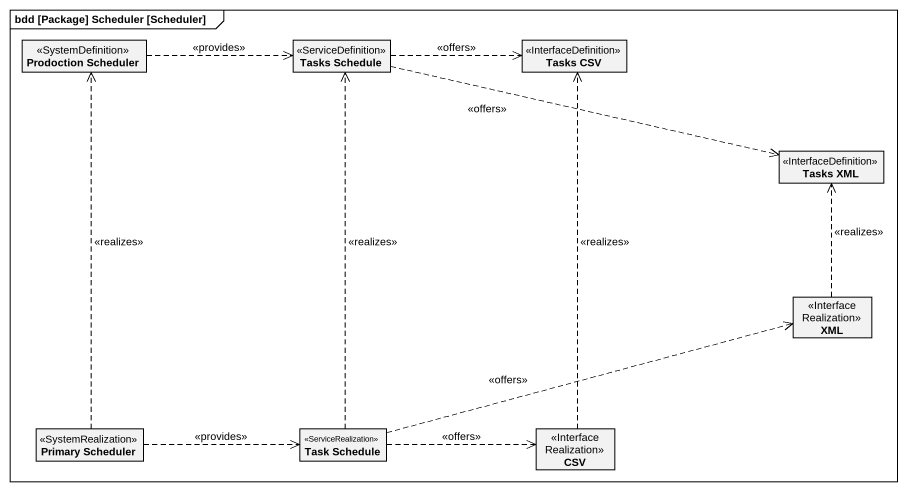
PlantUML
@startuml
mainframe bdd [Package] Scheduler [Scheduler]
hide circle
hide empty members
class "Prodoction Scheduler" as Prodoction_Scheduler <<SystemDefinition>>
class "Tasks Schedule" as Tasks_Schedule <<ServiceDefinition>>
class "Tasks CSV" as Tasks_CSV <<InterfaceDefinition>>
class "Tasks XML" as Tasks_XML <<InterfaceDefinition>>
class XML <<InterfaceRealization>>
class "Primary Scheduler" as Primary_Scheduler <<SystemRealization>>
class "Task Schedule" as Task_Schedule <<ServiceRealization>>
class CSV <<InterfaceRealization>>
Prodoction_Scheduler .right.> Tasks_Schedule : <<provides>>
Tasks_Schedule .right.> Tasks_CSV : <<offers>>
Tasks_Schedule .right.> Tasks_XML : <<offers>>
XML .up.> Tasks_XML : <<realizes>>
Primary_Scheduler .up.> Prodoction_Scheduler : <<realizes>>
Primary_Scheduler .right.> Task_Schedule : <<provides>>
Task_Schedule .up.> Tasks_Schedule : <<realizes>>
Task_Schedule .right.> XML : <<offers>>
Task_Schedule .right.> CSV : <<offers>>
CSV .up.> Tasks_CSV : <<realizes>>
@enduml
